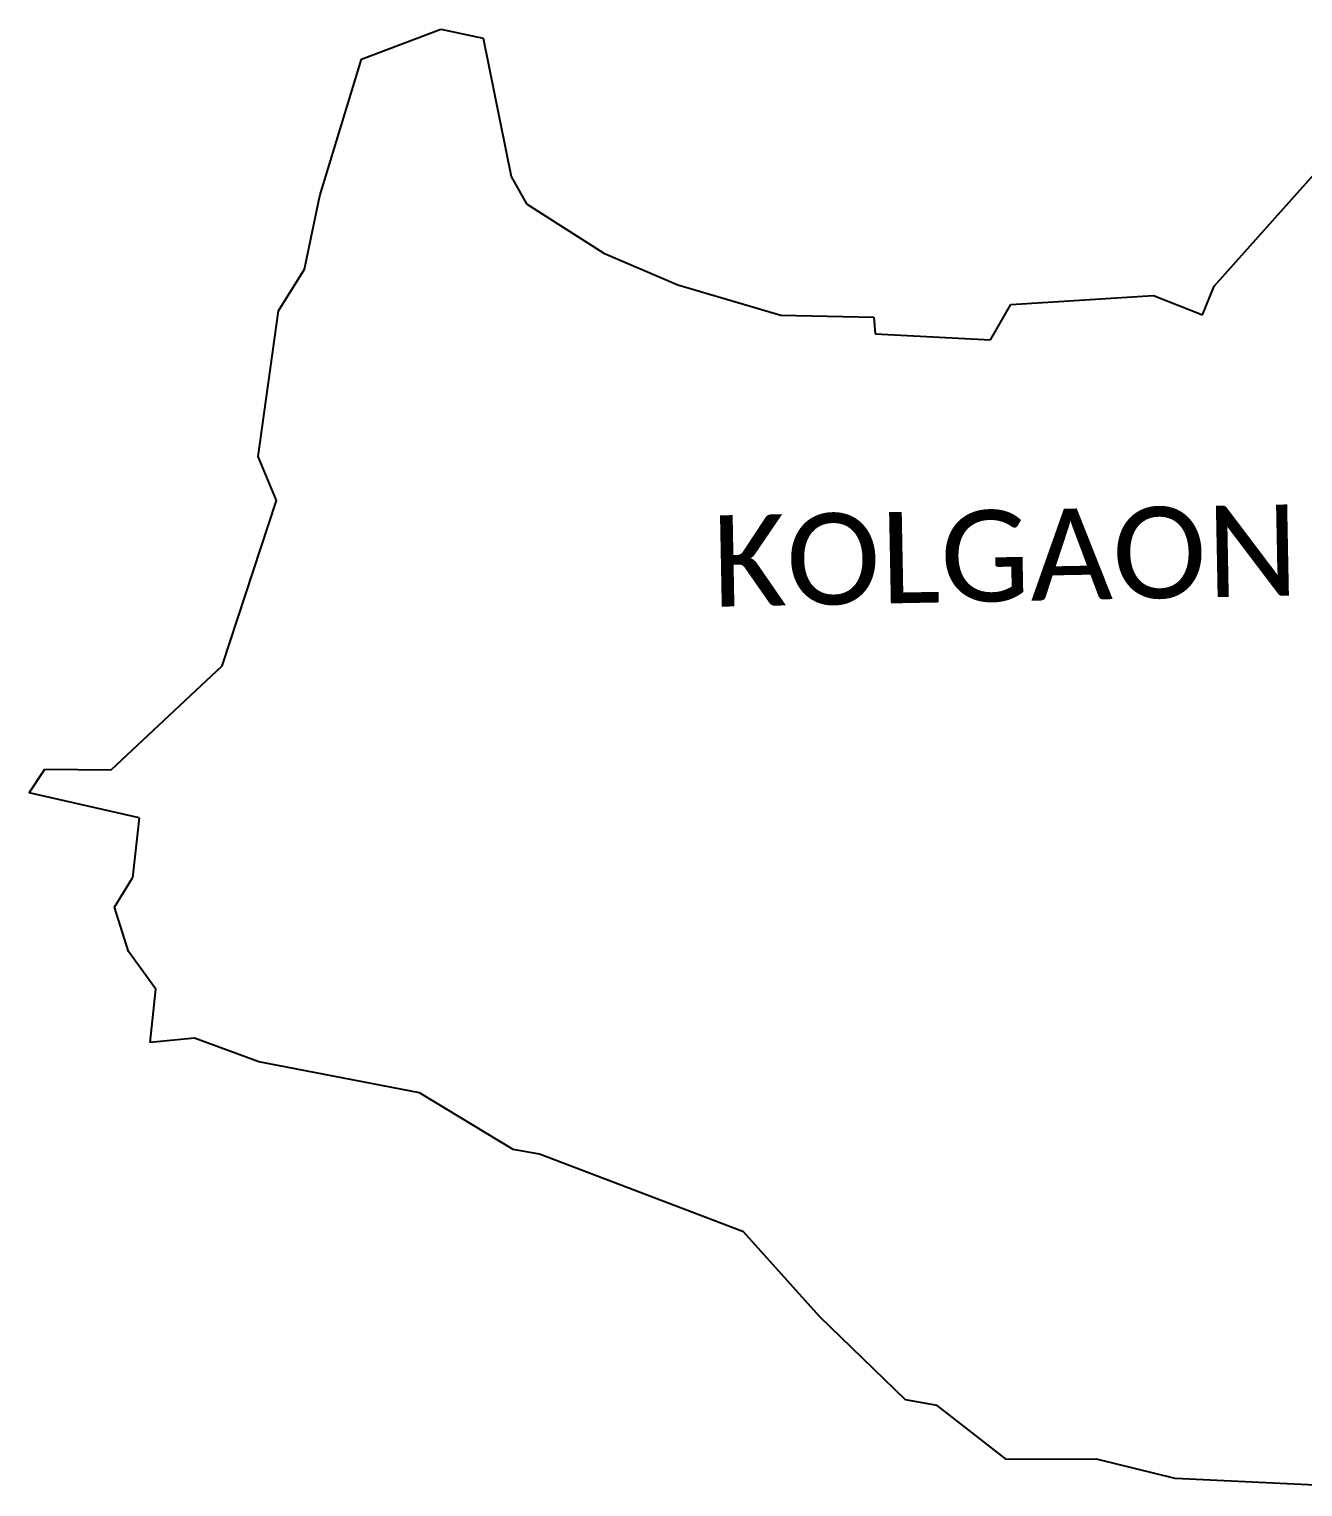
# Model space of a CAD drawing. Header units: metres. Extents: x 275043 to 277378, y 2078787 to 2081000.
# Drawn here: x 275043 to 276560, y 2078801 to 2080537 of the extents above; entities that cross this region are included whole.
import ezdxf

# ---------------------------------------------------------------- set-up
doc = ezdxf.new("R2010")
doc.units = ezdxf.units.M
doc.layers.add('village', color=3, linetype='Continuous')
doc.layers.add('VILLAGE NAME', color=250, linetype='Continuous')
doc.styles.get("Standard").update_dxf_attribs({"font": 'calibri.ttf'})

msp = doc.modelspace()

# ---------------------------------------------------------------- linework, layer by layer
at = {"color": 3}
msp.add_line((275174.1, 2079597.3), (275166.1, 2079526), dxfattribs=at)
at = {"layer": 'village', "color": 3}
for p, q in [((275438.9, 2080501), (275533.1, 2080536.7)), ((275533.1, 2080536.7), (275583.5, 2080526.1)), ((275583.5, 2080526.1), (275617.2, 2080361.1)), ((275389.3, 2080338), (275438.9, 2080501)), ((275617.2, 2080361.1), (275635.1, 2080328.6)), ((276454.5, 2080230.7), (276576.6, 2080367.4)), ((275371, 2080250.9), (275389.3, 2080338)), ((275635.1, 2080328.6), (275727.4, 2080270)), ((275727.4, 2080270), (275815.6, 2080232.3)), ((275339.9, 2080201.3), (275371, 2080250.9)), ((275815.6, 2080232.3), (275938.1, 2080196.2)), ((276212, 2080208.8), (276382, 2080219.4)), ((276382, 2080219.4), (276440.4, 2080196.3)), ((276440.4, 2080196.3), (276454.5, 2080230.7)), ((276187.9, 2080166.7), (276212, 2080208.8)), ((275315.8, 2080027.6), (275339.9, 2080201.3)), ((275938.1, 2080196.2), (276048.8, 2080193.5)), ((276048.8, 2080193.5), (276050.4, 2080173.8)), ((276050.4, 2080173.8), (276187.9, 2080166.7)), ((275337.7, 2079975.5), (275315.8, 2080027.6)), ((275272.9, 2079778.6), (275337.7, 2079975.5)), ((275140.7, 2079654.7), (275272.9, 2079778.6)), ((275042.9, 2079627), (275061.6, 2079655.3)), ((275061.6, 2079655.3), (275140.7, 2079654.7)), ((275174.1, 2079597.3), (275042.9, 2079627)), ((275144.6, 2079490.8), (275166.1, 2079526)), ((275161.1, 2079438.3), (275144.6, 2079490.8)), ((275193.8, 2079393.2), (275161.1, 2079438.3)), ((275187.1, 2079329.6), (275193.8, 2079393.2)), ((275239.7, 2079334.9), (275187.1, 2079329.6)), ((275316.4, 2079306.6), (275239.7, 2079334.9)), ((275507.7, 2079269.7), (275316.4, 2079306.6)), ((275619.4, 2079202.2), (275507.7, 2079269.7)), ((275650.9, 2079196.7), (275619.4, 2079202.2)), ((275893.9, 2079104.5), (275650.9, 2079196.7)), ((275984.6, 2079003.2), (275893.9, 2079104.5)), ((276086.7, 2078904.3), (275984.6, 2079003.2)), ((276124.6, 2078897.4), (276086.7, 2078904.3)), ((276207.2, 2078833.3), (276124.6, 2078897.4)), ((276314.3, 2078833.7), (276207.2, 2078833.3)), ((276408, 2078810.4), (276314.3, 2078833.7)), ((276616.2, 2078800.6), (276408, 2078810.4))]:
    msp.add_line(p, q, dxfattribs=at)

# ---------------------------------------------------------------- texts
at = {"layer": 'VILLAGE NAME'}
msp.add_text('KOLGAON', height=108.75, rotation=1.1028, dxfattribs=at).set_placement((275857.6, 2079848.7))

doc.saveas('drawing.dxf')
